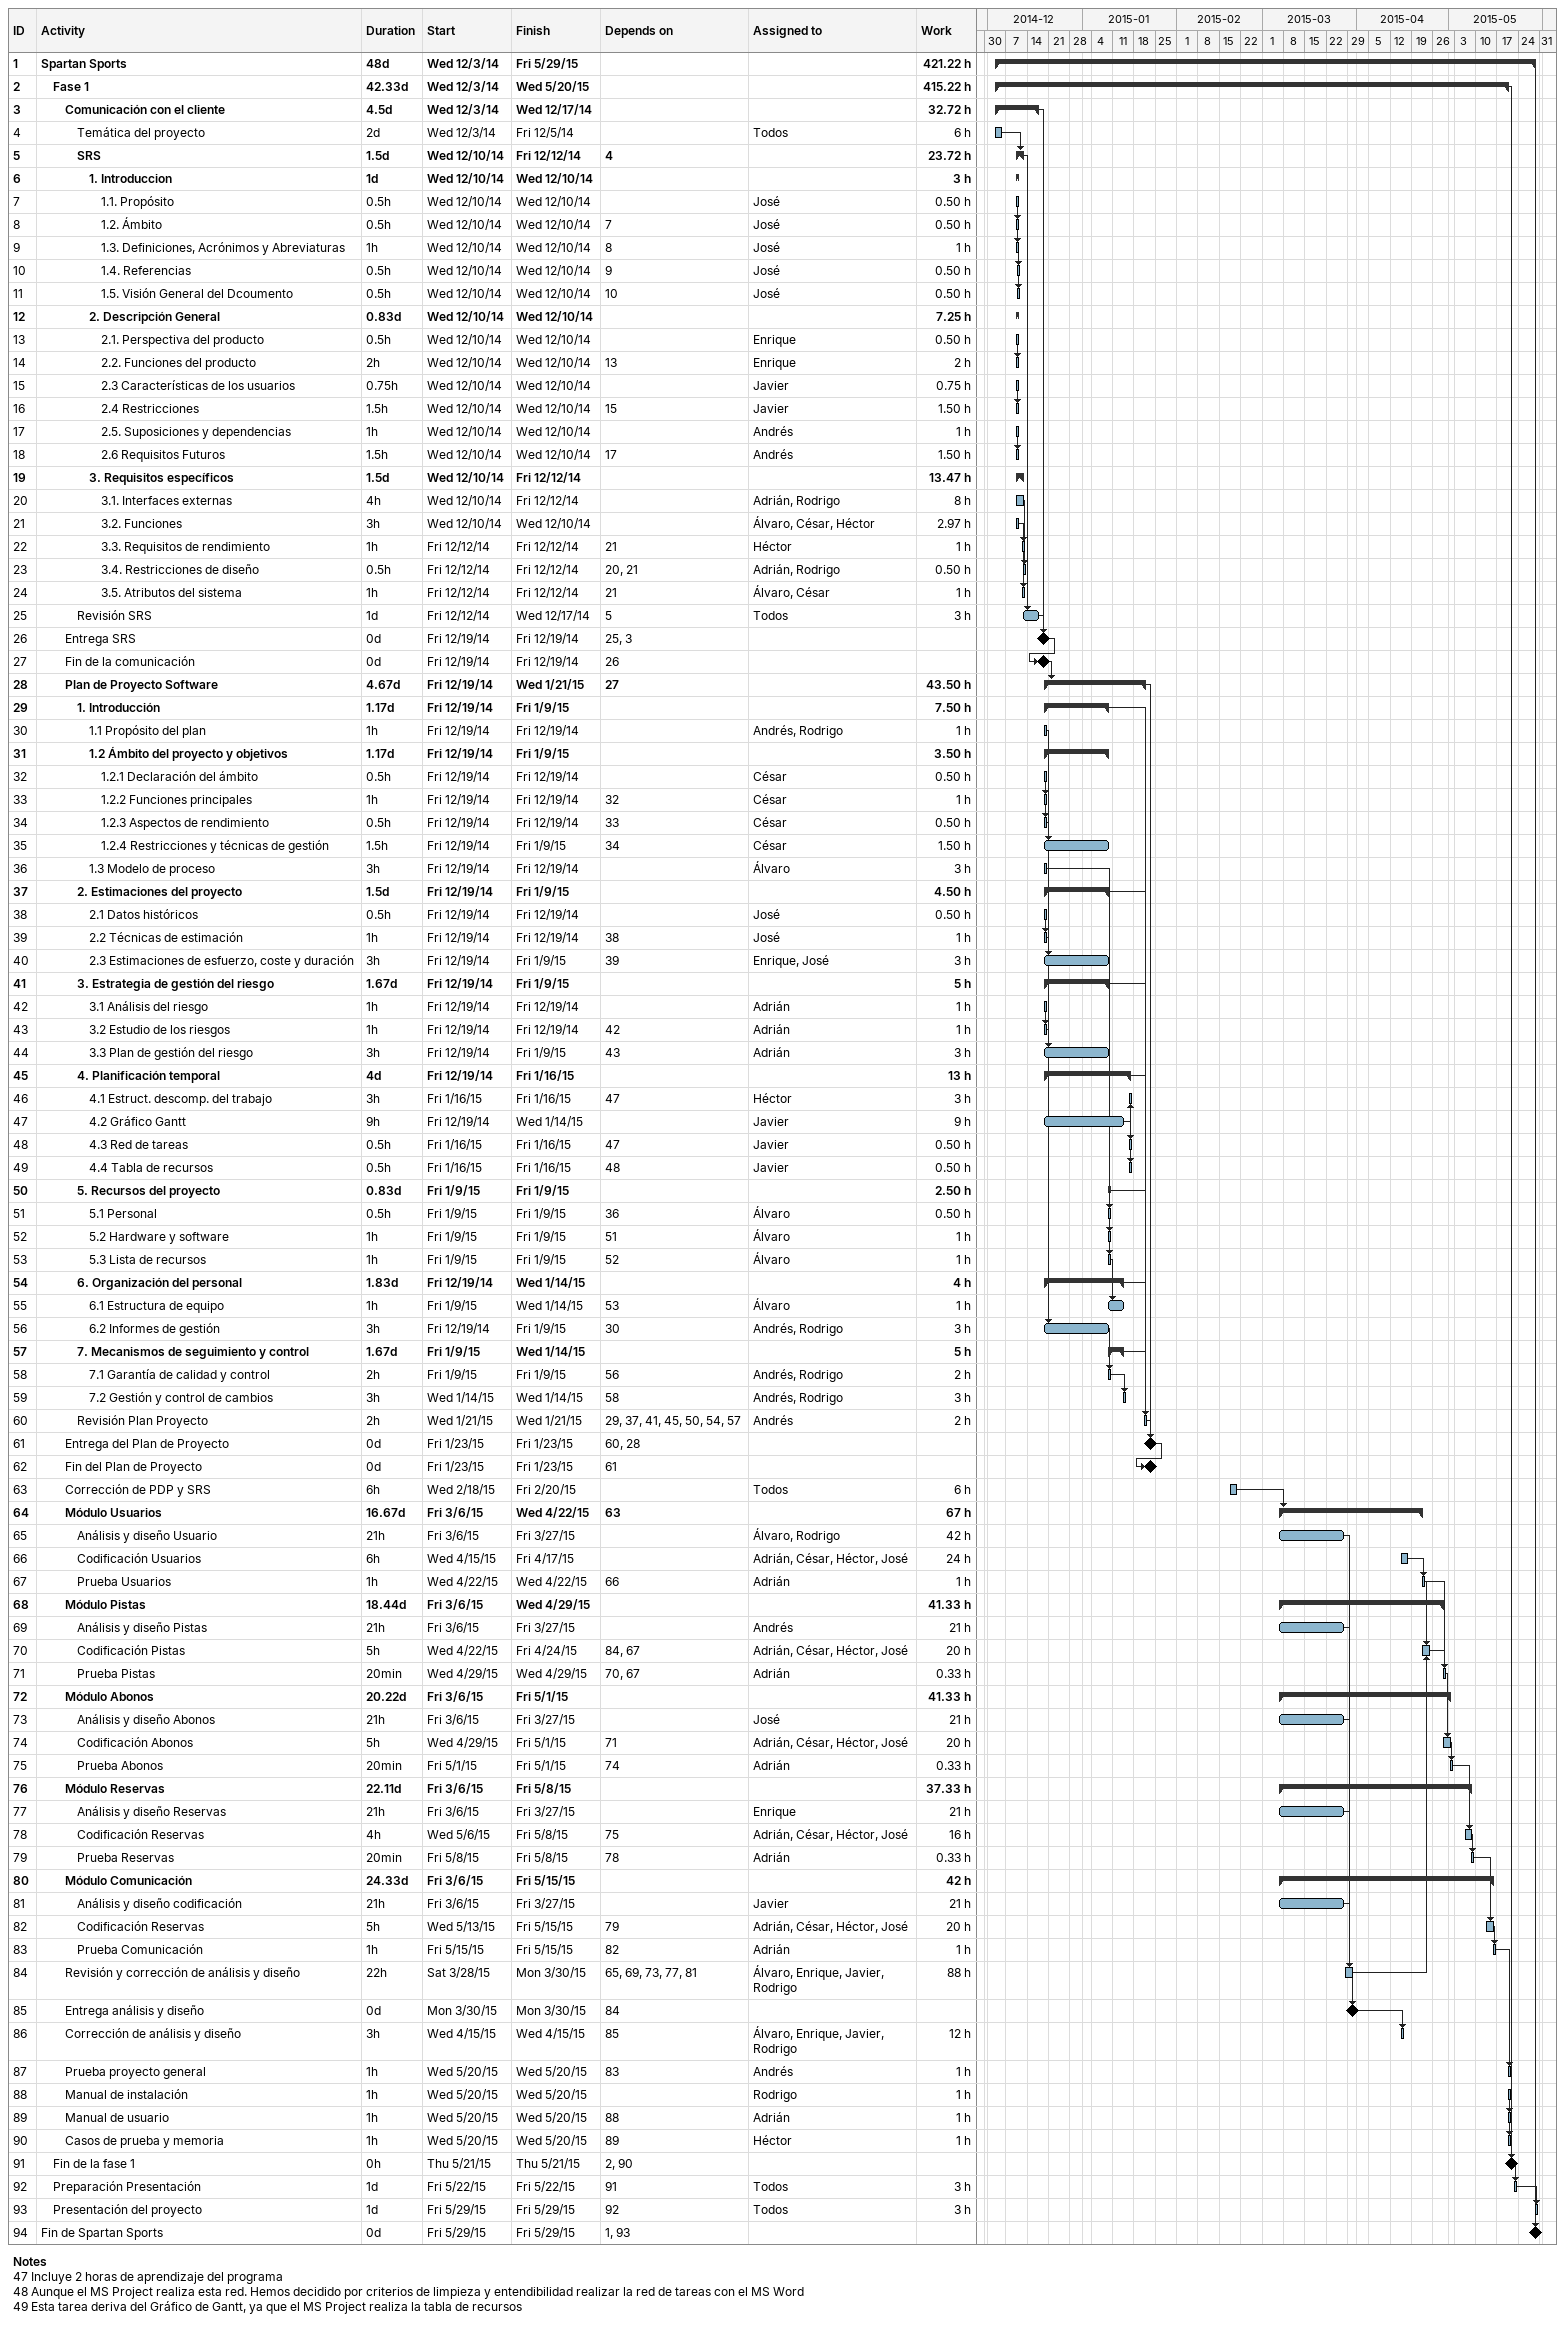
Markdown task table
| ID | Level | Task | Duration | Start | Finish | Predecessors | Resources | Work (h) |
|---|---|---|---|---|---|---|---|---|
| 1 | 1 | **Spartan Sports** | 48d | 2014-12-03 | 2015-05-29 |  |  | 421.22 |
| 2 | 2 | **Fase 1** | 42.33d | 2014-12-03 | 2015-05-20 |  |  | 415.22 |
| 3 | 3 | **Comunicación con el cliente** | 4.5d | 2014-12-03 | 2014-12-17 |  |  | 32.72 |
| 4 | 4 | Temática del proyecto | 2d | 2014-12-03 | 2014-12-05 |  | Todos | 6 |
| 5 | 4 | **SRS** | 1.5d | 2014-12-10 | 2014-12-12 | 4 |  | 23.72 |
| 6 | 5 | **1. Introduccion** | 1d | 2014-12-10 | 2014-12-10 |  |  | 3 |
| 7 | 6 | 1.1. Propósito | 0.5h | 2014-12-10 | 2014-12-10 |  | José | 0.50 |
| 8 | 6 | 1.2. Ámbito | 0.5h | 2014-12-10 | 2014-12-10 | 7 | José | 0.50 |
| 9 | 6 | 1.3. Definiciones, Acrónimos y Abreviaturas | 1h | 2014-12-10 | 2014-12-10 | 8 | José | 1 |
| 10 | 6 | 1.4. Referencias | 0.5h | 2014-12-10 | 2014-12-10 | 9 | José | 0.50 |
| 11 | 6 | 1.5. Visión General del Dcoumento | 0.5h | 2014-12-10 | 2014-12-10 | 10 | José | 0.50 |
| 12 | 5 | **2. Descripción General** | 0.83d | 2014-12-10 | 2014-12-10 |  |  | 7.25 |
| 13 | 6 | 2.1. Perspectiva del producto | 0.5h | 2014-12-10 | 2014-12-10 |  | Enrique | 0.50 |
| 14 | 6 | 2.2. Funciones del producto | 2h | 2014-12-10 | 2014-12-10 | 13 | Enrique | 2 |
| 15 | 6 | 2.3 Características de los usuarios | 0.75h | 2014-12-10 | 2014-12-10 |  | Javier | 0.75 |
| 16 | 6 | 2.4 Restricciones | 1.5h | 2014-12-10 | 2014-12-10 | 15 | Javier | 1.50 |
| 17 | 6 | 2.5. Suposiciones y dependencias | 1h | 2014-12-10 | 2014-12-10 |  | Andrés | 1 |
| 18 | 6 | 2.6 Requisitos Futuros | 1.5h | 2014-12-10 | 2014-12-10 | 17 | Andrés | 1.50 |
| 19 | 5 | **3. Requisitos específicos** | 1.5d | 2014-12-10 | 2014-12-12 |  |  | 13.47 |
| 20 | 6 | 3.1. Interfaces externas | 4h | 2014-12-10 | 2014-12-12 |  | Adrián, Rodrigo | 8 |
| 21 | 6 | 3.2. Funciones | 3h | 2014-12-10 | 2014-12-10 |  | Álvaro, César, Héctor | 2.97 |
| 22 | 6 | 3.3. Requisitos de rendimiento | 1h | 2014-12-12 | 2014-12-12 | 21 | Héctor | 1 |
| 23 | 6 | 3.4. Restricciones de diseño | 0.5h | 2014-12-12 | 2014-12-12 | 20, 21 | Adrián, Rodrigo | 0.50 |
| 24 | 6 | 3.5. Atributos del sistema | 1h | 2014-12-12 | 2014-12-12 | 21 | Álvaro, César | 1 |
| 25 | 4 | Revisión SRS | 1d | 2014-12-12 | 2014-12-17 | 5 | Todos | 3 |
| 26 | 3 | Entrega SRS | 0d | 2014-12-19 | 2014-12-19 | 25, 3 |  |  |
| 27 | 3 | Fin de la comunicación | 0d | 2014-12-19 | 2014-12-19 | 26 |  |  |
| 28 | 3 | **Plan de Proyecto Software** | 4.67d | 2014-12-19 | 2015-01-21 | 27 |  | 43.50 |
| 29 | 4 | **1. Introducción** | 1.17d | 2014-12-19 | 2015-01-09 |  |  | 7.50 |
| 30 | 5 | 1.1 Propósito del plan | 1h | 2014-12-19 | 2014-12-19 |  | Andrés, Rodrigo | 1 |
| 31 | 5 | **1.2 Ámbito del proyecto y objetivos** | 1.17d | 2014-12-19 | 2015-01-09 |  |  | 3.50 |
| 32 | 6 | 1.2.1 Declaración del ámbito | 0.5h | 2014-12-19 | 2014-12-19 |  | César | 0.50 |
| 33 | 6 | 1.2.2 Funciones principales | 1h | 2014-12-19 | 2014-12-19 | 32 | César | 1 |
| 34 | 6 | 1.2.3 Aspectos de rendimiento | 0.5h | 2014-12-19 | 2014-12-19 | 33 | César | 0.50 |
| 35 | 6 | 1.2.4 Restricciones y técnicas de gestión | 1.5h | 2014-12-19 | 2015-01-09 | 34 | César | 1.50 |
| 36 | 5 | 1.3 Modelo de proceso | 3h | 2014-12-19 | 2014-12-19 |  | Álvaro | 3 |
| 37 | 4 | **2. Estimaciones del proyecto** | 1.5d | 2014-12-19 | 2015-01-09 |  |  | 4.50 |
| 38 | 5 | 2.1 Datos históricos | 0.5h | 2014-12-19 | 2014-12-19 |  | José | 0.50 |
| 39 | 5 | 2.2 Técnicas de estimación | 1h | 2014-12-19 | 2014-12-19 | 38 | José | 1 |
| 40 | 5 | 2.3 Estimaciones de esfuerzo, coste y duración | 3h | 2014-12-19 | 2015-01-09 | 39 | Enrique, José | 3 |
| 41 | 4 | **3. Estrategia de gestión del riesgo** | 1.67d | 2014-12-19 | 2015-01-09 |  |  | 5 |
| 42 | 5 | 3.1 Análisis del riesgo | 1h | 2014-12-19 | 2014-12-19 |  | Adrián | 1 |
| 43 | 5 | 3.2 Estudio de los riesgos | 1h | 2014-12-19 | 2014-12-19 | 42 | Adrián | 1 |
| 44 | 5 | 3.3 Plan de gestión del riesgo | 3h | 2014-12-19 | 2015-01-09 | 43 | Adrián | 3 |
| 45 | 4 | **4. Planificación temporal** | 4d | 2014-12-19 | 2015-01-16 |  |  | 13 |
| 46 | 5 | 4.1 Estruct. descomp. del trabajo | 3h | 2015-01-16 | 2015-01-16 | 47 | Héctor | 3 |
| 47 | 5 | 4.2 Gráfico Gantt | 9h | 2014-12-19 | 2015-01-14 |  | Javier | 9 |
| 48 | 5 | 4.3 Red de tareas | 0.5h | 2015-01-16 | 2015-01-16 | 47 | Javier | 0.50 |
| 49 | 5 | 4.4 Tabla de recursos | 0.5h | 2015-01-16 | 2015-01-16 | 48 | Javier | 0.50 |
| 50 | 4 | **5. Recursos del proyecto** | 0.83d | 2015-01-09 | 2015-01-09 |  |  | 2.50 |
| 51 | 5 | 5.1 Personal | 0.5h | 2015-01-09 | 2015-01-09 | 36 | Álvaro | 0.50 |
| 52 | 5 | 5.2 Hardware y software | 1h | 2015-01-09 | 2015-01-09 | 51 | Álvaro | 1 |
| 53 | 5 | 5.3 Lista de recursos | 1h | 2015-01-09 | 2015-01-09 | 52 | Álvaro | 1 |
| 54 | 4 | **6. Organización del personal** | 1.83d | 2014-12-19 | 2015-01-14 |  |  | 4 |
| 55 | 5 | 6.1 Estructura de equipo | 1h | 2015-01-09 | 2015-01-14 | 53 | Álvaro | 1 |
| 56 | 5 | 6.2 Informes de gestión | 3h | 2014-12-19 | 2015-01-09 | 30 | Andrés, Rodrigo | 3 |
| 57 | 4 | **7. Mecanismos de seguimiento y control** | 1.67d | 2015-01-09 | 2015-01-14 |  |  | 5 |
| 58 | 5 | 7.1 Garantía de calidad y control | 2h | 2015-01-09 | 2015-01-09 | 56 | Andrés, Rodrigo | 2 |
| 59 | 5 | 7.2 Gestión y control de cambios | 3h | 2015-01-14 | 2015-01-14 | 58 | Andrés, Rodrigo | 3 |
| 60 | 4 | Revisión Plan Proyecto | 2h | 2015-01-21 | 2015-01-21 | 29, 37, 41, 45, 50, 54, 57 | Andrés | 2 |
| 61 | 3 | Entrega del Plan de Proyecto | 0d | 2015-01-23 | 2015-01-23 | 60, 28 |  |  |
| 62 | 3 | Fin del Plan de Proyecto | 0d | 2015-01-23 | 2015-01-23 | 61 |  |  |
| 63 | 3 | Corrección de PDP y SRS | 6h | 2015-02-18 | 2015-02-20 |  | Todos | 6 |
| 64 | 3 | **Módulo Usuarios** | 16.67d | 2015-03-06 | 2015-04-22 | 63 |  | 67 |
| 65 | 4 | Análisis y diseño Usuario | 21h | 2015-03-06 | 2015-03-27 |  | Álvaro, Rodrigo | 42 |
| 66 | 4 | Codificación Usuarios | 6h | 2015-04-15 | 2015-04-17 |  | Adrián, César, Héctor, José | 24 |
| 67 | 4 | Prueba Usuarios | 1h | 2015-04-22 | 2015-04-22 | 66 | Adrián | 1 |
| 68 | 3 | **Módulo Pistas** | 18.44d | 2015-03-06 | 2015-04-29 |  |  | 41.33 |
| 69 | 4 | Análisis y diseño Pistas | 21h | 2015-03-06 | 2015-03-27 |  | Andrés | 21 |
| 70 | 4 | Codificación Pistas | 5h | 2015-04-22 | 2015-04-24 | 84, 67 | Adrián, César, Héctor, José | 20 |
| 71 | 4 | Prueba Pistas | 20min | 2015-04-29 | 2015-04-29 | 70, 67 | Adrián | 0.33 |
| 72 | 3 | **Módulo Abonos** | 20.22d | 2015-03-06 | 2015-05-01 |  |  | 41.33 |
| 73 | 4 | Análisis y diseño Abonos | 21h | 2015-03-06 | 2015-03-27 |  | José | 21 |
| 74 | 4 | Codificación Abonos | 5h | 2015-04-29 | 2015-05-01 | 71 | Adrián, César, Héctor, José | 20 |
| 75 | 4 | Prueba Abonos | 20min | 2015-05-01 | 2015-05-01 | 74 | Adrián | 0.33 |
| 76 | 3 | **Módulo Reservas** | 22.11d | 2015-03-06 | 2015-05-08 |  |  | 37.33 |
| 77 | 4 | Análisis y diseño Reservas | 21h | 2015-03-06 | 2015-03-27 |  | Enrique | 21 |
| 78 | 4 | Codificación Reservas | 4h | 2015-05-06 | 2015-05-08 | 75 | Adrián, César, Héctor, José | 16 |
| 79 | 4 | Prueba Reservas | 20min | 2015-05-08 | 2015-05-08 | 78 | Adrián | 0.33 |
| 80 | 3 | **Módulo Comunicación** | 24.33d | 2015-03-06 | 2015-05-15 |  |  | 42 |
| 81 | 4 | Análisis y diseño codificación | 21h | 2015-03-06 | 2015-03-27 |  | Javier | 21 |
| 82 | 4 | Codificación Reservas | 5h | 2015-05-13 | 2015-05-15 | 79 | Adrián, César, Héctor, José | 20 |
| 83 | 4 | Prueba Comunicación | 1h | 2015-05-15 | 2015-05-15 | 82 | Adrián | 1 |
| 84 | 3 | Revisión y corrección de análisis y diseño | 22h | 2015-03-28 | 2015-03-30 | 65, 69, 73, 77, 81 | Álvaro, Enrique, Javier, Rodrigo | 88 |
| 85 | 3 | Entrega análisis y diseño | 0d | 2015-03-30 | 2015-03-30 | 84 |  |  |
| 86 | 3 | Corrección de análisis y diseño | 3h | 2015-04-15 | 2015-04-15 | 85 | Álvaro, Enrique, Javier, Rodrigo | 12 |
| 87 | 3 | Prueba proyecto general | 1h | 2015-05-20 | 2015-05-20 | 83 | Andrés | 1 |
| 88 | 3 | Manual de instalación | 1h | 2015-05-20 | 2015-05-20 |  | Rodrigo | 1 |
| 89 | 3 | Manual de usuario | 1h | 2015-05-20 | 2015-05-20 | 88 | Adrián | 1 |
| 90 | 3 | Casos de prueba y memoria | 1h | 2015-05-20 | 2015-05-20 | 89 | Héctor | 1 |
| 91 | 2 | Fin de la fase 1 | 0h | 2015-05-21 | 2015-05-21 | 2, 90 |  |  |
| 92 | 2 | Preparación Presentación | 1d | 2015-05-22 | 2015-05-22 | 91 | Todos | 3 |
| 93 | 2 | Presentación del proyecto | 1d | 2015-05-29 | 2015-05-29 | 92 | Todos | 3 |
| 94 | 1 | Fin de Spartan Sports | 0d | 2015-05-29 | 2015-05-29 | 1, 93 |  |  |

Notes
- 47: Incluye 2 horas de aprendizaje del programa
- 48: Aunque el MS Project realiza esta red. Hemos decidido por criterios de limpieza y entendibilidad realizar la red de tareas con el MS Word
- 49: Esta tarea deriva del Gráfico de Gantt, ya que el MS Project realiza la tabla de recursos
